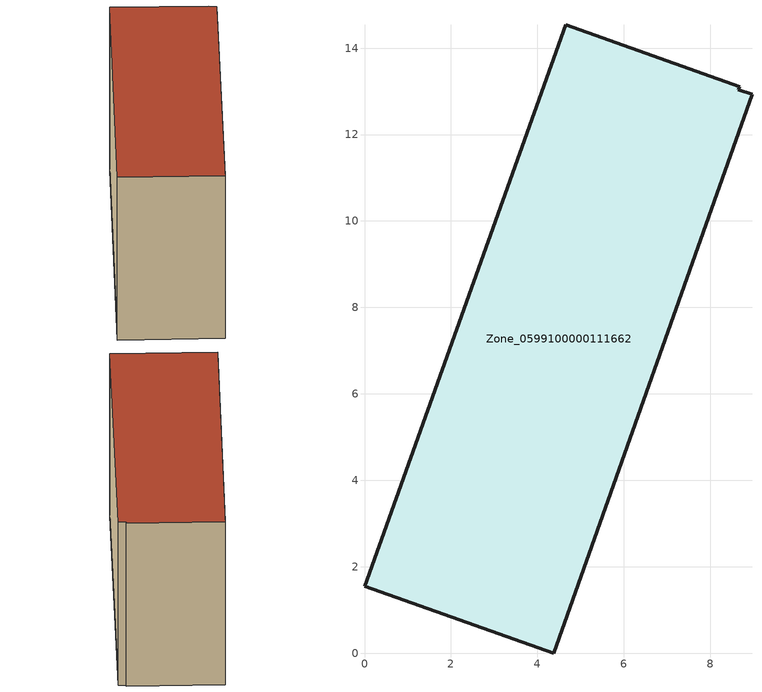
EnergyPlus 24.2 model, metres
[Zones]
Zone_0599100000111662
 floor ground (C_G): 0,1.55 4.65,14.54 8.68,13.11 8.65,13.04 8.96,12.93 4.38,0 z0.59
 wall outside (C_F): 4.65,14.54 0,1.55 4.38,0 8.96,12.93 8.65,13.04 8.68,13.11 4.65,14.54 z0.59:8.88
 roof outside (C_R): 4.38,0 8.96,12.93 8.65,13.04 8.68,13.11 4.65,14.54 0,1.55 z8.88
[BUILDING]
Pand.0599100000111662: North Axis=0; Terrain=City; Loads Convergence Tolerance Value=0.04; Temperature Convergence Tolerance Value=0.4; Solar Distribution=FullExterior; Maximum Number of Warmup Days=25; Minimum Number of Warmup Days=1
[Site:Location]
Rotterdam.The.Hague.AP_ZH_NLD Design_Conditions: Latitude=51.96; Longitude=4.45; Time Zone=1; Elevation=-4.5
[SITE:GROUNDTEMPERATURE:BUILDINGSURFACE]
18, 18, 18, 18, 18, 18, 18, 18, 18, 18, 18, 18
[MATERIAL] Thermal Absorptance=0.9; Solar Absorptance=0.7; Visible Absorptance=0.7
Name | Roughness | Thickness | Conductivity | Density | Specific Heat
G.TI.1965-1974 | MediumSmooth | 0.15 | 0.882353 | 540 | 1210
F.TI.1965-1974 | Rough | 0.3 | 0.697674 | 1920 | 840
R.TI.1965-1974 | MediumRough | 0.2 | 0.232558 | 1500 | 1000
[CONSTRUCTION]
C_G: G.TI.1965-1974
C_F: F.TI.1965-1974
C_R: R.TI.1965-1974
[ZONE]
Zone_0599100000111662: Type=1; Multiplier=1; Ceiling Height=Autocalculate; Volume=Autocalculate; Floor Area=autocalculate; Part of Total Floor Area=Yes
[ZONEINFILTRATION:DESIGNFLOWRATE]
Infil_Zone_0599100000111662: Zone or ZoneList or Space or SpaceList=Zone_0599100000111662; Schedule=AlwaysOn; Design Flow Rate Calculation Method=Flow/Area; Flow Rate per Floor Area=0.003; Constant Term Coefficient=1; Temperature Term Coefficient=0; Velocity Term Coefficient=0; Velocity Squared Term Coefficient=0
[HVACTEMPLATE:ZONE:IDEALLOADSAIRSYSTEM]
Zone_0599100000111662: Maximum Heating Supply Air Temperature=50; Minimum Cooling Supply Air Temperature=13; Maximum Heating Supply Air Humidity Ratio=0.0156; Minimum Cooling Supply Air Humidity Ratio=0.0077; Heating Limit=NoLimit; Cooling Limit=NoLimit; Dehumidification Control Type=ConstantSensibleHeatRatio; Cooling Sensible Heat Ratio=0.7; Dehumidification Setpoint=60; Humidification Control Type=None; Humidification Setpoint=30; Outdoor Air Method=None; Outdoor Air Flow Rate per Person=0.00944; Outdoor Air Flow Rate per Zone Floor Area=0; Outdoor Air Flow Rate per Zone=0; Demand Controlled Ventilation Type=None; Outdoor Air Economizer Type=NoEconomizer; Heat Recovery Type=None; Sensible Heat Recovery Effectiveness=0.7; Latent Heat Recovery Effectiveness=0.65
[ZONECONTROL:THERMOSTAT]
ThermostatControl_Zone_0599100000111662: Zone or ZoneList=Zone_0599100000111662; Control Type Schedule=DualSetpointControlType; Control 1=Thermostat_Zone_0599100000111662; Temperature Difference Between Cutout And Setpoint=0
[THERMOSTATSETPOINT:DUALSETPOINT]
Thermostat_Zone_0599100000111662: Heating Setpoint Temperature Schedule=HeatingSetpoint_Zone_0599100000111662; Cooling Setpoint Temperature Schedule=CoolingSetpoint_Zone_0599100000111662
[SCHEDULE:COMPACT]
HeatingSetpoint_Zone_0599100000111662: Through: 12/31, For: AllDays, Until: 24:00, 21
CoolingSetpoint_Zone_0599100000111662: Through: 12/31, For: AllDays, Until: 24:00, 24
DualSetpointControlType: Through: 12/31, For: AllDays, Until: 24:00, 4
AlwaysOn: Through: 12/31, For: AllDays, Until: 24:00, 1
